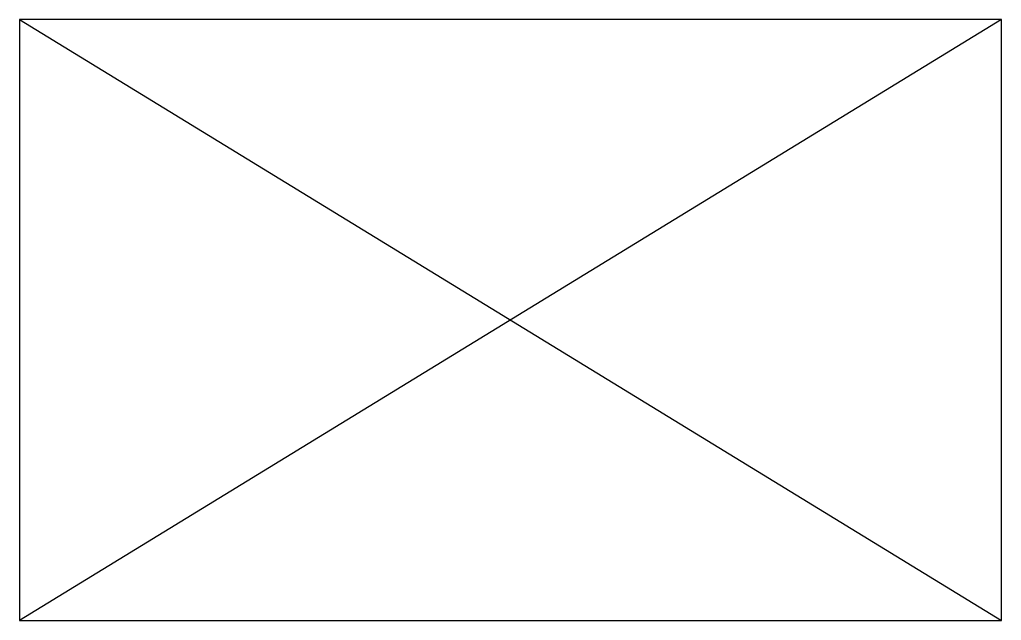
# Model space of a CAD drawing. Extents: x -727 to 727, y 0 to 890.
import ezdxf

# ---------------------------------------------------------------- set-up
doc = ezdxf.new("R2010")
doc.units = 0
doc.layers.get('0').update_dxf_attribs({"linetype": 'CONTINUOUS'})

msp = doc.modelspace()

# ---------------------------------------------------------------- linework, layer by layer
at = {"linetype": 'CONTINUOUS'}
for p, q in [((726.660254, 889.641016), (-726.660254, 889.641016)), ((-726.660254, 889.641016), (-726.660254, 0)), ((-726.660254, 889.641016), (726.660254, 0)), ((726.660254, 889.641016), (-726.660254, 0)), ((726.660254, 0), (726.660254, 889.641016)), ((-726.660254, 0), (726.660254, 0))]:
    msp.add_line(p, q, dxfattribs=at)

doc.saveas('drawing.dxf')
